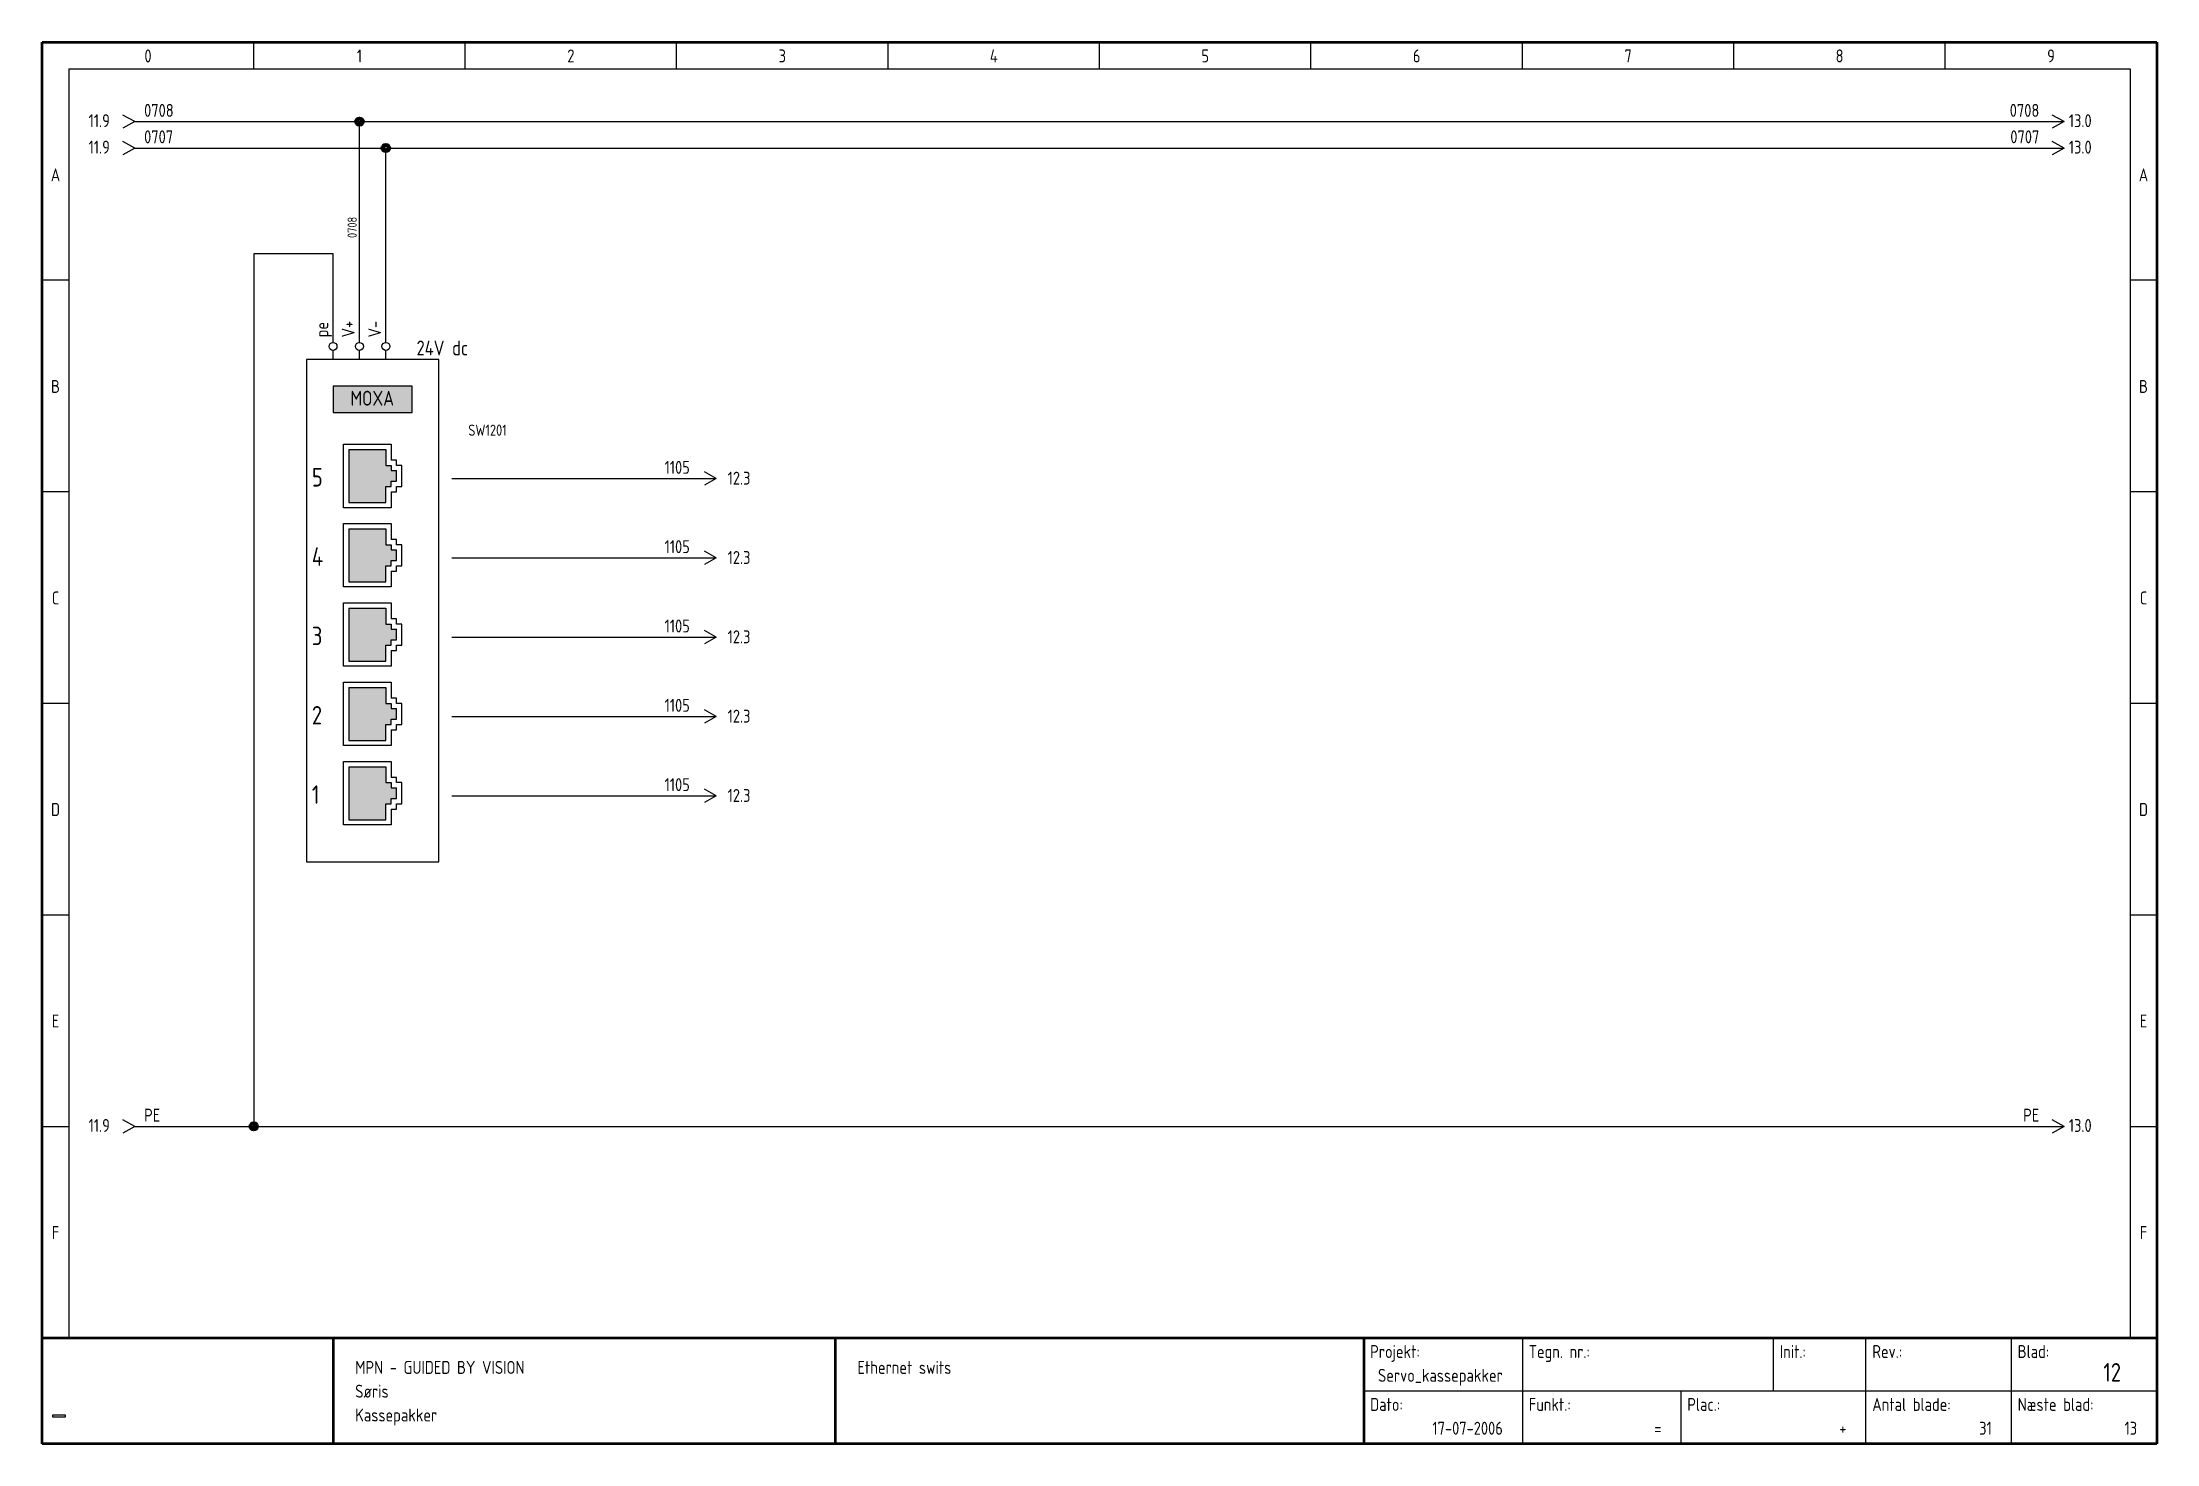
# Model space of a CAD drawing. Header units: millimetres. Extents: x 10 to 410, y 10 to 275.
import ezdxf
from ezdxf.enums import TextEntityAlignment as Align

# ---------------------------------------------------------------- set-up
doc = ezdxf.new("R2010")
doc.units = ezdxf.units.MM
doc.linetypes.add('Caddy_Solid', pattern=[0])
doc.styles.add('Caddy_Vectorfont1p', font='isocp___.ttf', dxfattribs={"width": 0.9})
picture_1 = doc.add_image_def('image1.bmp', size_in_pixel=(51, 10))

# ---------------------------------------------------------------- blocks, each defined once
blk = doc.blocks.new('Blk1')
at = {"linetype": 'Caddy_Solid', "lineweight": 50}
for p, q in [((10, 10), (10, 275)), ((10, 275), (410, 275)), ((410, 275), (410, 10)), ((10, 30), (410, 30)), ((65, 30), (65, 10)), ((160, 30), (160, 10)), ((260, 30), (260, 10)), ((410, 10), (10, 10))]:
    blk.add_line(p, q, dxfattribs=at)
at = {"linetype": 'Caddy_Solid', "lineweight": 25}
for p, q in [((50, 270), (50, 275)), ((90, 270), (90, 275)), ((130, 270), (130, 275)), ((170, 270), (170, 275)), ((210, 270), (210, 275)), ((250, 270), (250, 275)), ((290, 270), (290, 275)), ((330, 270), (330, 275)), ((370, 270), (370, 275)), ((15, 270), (15, 30)), ((15, 270), (405, 270)), ((405, 270), (405, 30)), ((15, 230), (10, 230)), ((410, 230), (405, 230)), ((15, 190), (10, 190)), ((410, 190), (405, 190)), ((15, 150), (10, 150)), ((410, 150), (405, 150)), ((10, 110), (15, 110)), ((405, 110), (410, 110)), ((10, 70), (15, 70)), ((405, 70), (410, 70)), ((10, 30), (15, 30)), ((290, 30), (290, 10)), ((337.5, 20), (337.5, 30)), ((355, 20), (355, 30)), ((382.5, 20), (382.5, 30)), ((405, 30), (410, 30)), ((260, 20), (410, 20)), ((320, 20), (320, 10)), ((355, 10), (355, 20)), ((382.5, 10), (382.5, 20))]:
    blk.add_line(p, q, dxfattribs=at)
at = {"lineweight": 25, "style": 'Caddy_Vectorfont1p', "width": 0.9}
for s, p in [('0', (30, 271.2)), ('1', (70, 271.2)), ('2', (110, 271.2)), ('3', (150, 271.2)), ('4', (190, 271.2)), ('5', (230, 271.2)), ('6', (270, 271.2)), ('7', (310, 271.2)), ('8', (350, 271.2)), ('9', (390, 271.2)), ('A', (12.5, 248.7)), ('A', (407.5, 248.7)), ('B', (12.5, 208.7)), ('B', (407.5, 208.7)), ('C', (12.5, 168.7)), ('C', (407.5, 168.7)), ('D', (12.5, 128.7)), ('D', (407.5, 128.7)), ('E', (12.5, 88.7)), ('E', (407.5, 88.7)), ('F', (12.5, 48.7)), ('F', (407.5, 48.7))]:
    blk.add_text(s, height=2.45, dxfattribs=at).set_placement(p, align=Align.CENTER)
for s, p in [('Projekt:', (261.2, 26.2)), ('Tegn. nr.:', (291.2, 26.2)), ('Init.:', (338.7, 26.2)), ('Rev.:', (356.2, 26.2)), ('Blad:', (383.7, 26.2)), ('MPN - GUIDED BY VISION', (69.2, 23.2)), ('Ethernet swits', (164.2, 23.2)), ('Søris', (69.2, 18.7)), ('Kassepakker', (69.2, 14.2)), ('Dato:', (261.2, 16.2)), ('Funkt.:', (291.2, 16.2)), ('Plac.:', (321.2, 16.2)), ('Antal blade:', (356.2, 16.2)), ('Næste blad:', (383.7, 16.2))]:
    blk.add_text(s, height=2.45, dxfattribs=at).set_placement(p)
for s, p in [('Servo_kassepakker', (286.3, 21.7)), ('17-07-2006', (286.3, 11.7)), ('=', (316.3, 11.7)), ('+', (351.3, 11.7)), ('31', (378.8, 11.7)), ('13', (406.3, 11.7))]:
    blk.add_text(s, height=2.45, dxfattribs=at).set_placement(p, align=Align.RIGHT)
at = {"lineweight": 35, "style": 'Caddy_Vectorfont1p', "width": 0.9}
blk.add_text('12', height=3.5, dxfattribs=at).set_placement((403.25, 21.75), align=Align.RIGHT)
image = blk.add_image(picture_1, insert=(12, 15), size_in_units=(2.32, 0.484))
blk = doc.blocks.new('Blk2')
at = {"linetype": 'Caddy_Solid', "lineweight": 25}
for q in [(25.25, 261.25), (25.25, 258.75)]:
    blk.add_line((27.5, 260), q, dxfattribs=at)
at = {"lineweight": 25, "style": 'Caddy_Vectorfont1p', "width": 0.9, "flags": 1}
for tag, p in [('$TAG140020', (29.27, 267.9)), ('$TAG140050', (29.27, 264.4))]:
    blk.add_attdef(tag, p, '', height=2.45, dxfattribs=at)
at = {"lineweight": 25, "style": 'Caddy_Vectorfont1p', "width": 0.9}
blk.add_attdef('$TAG160500', text='', height=2.45, dxfattribs=at).set_placement((22.78, 258.95), align=Align.RIGHT)
blk.add_attdef('$TAG160010', (29.27, 260.9), '', height=2.45, dxfattribs=at)
blk = doc.blocks.new('Blk3')
at = {"linetype": 'Caddy_Solid', "lineweight": 25}
for q in [(390.25, 261.25), (390.25, 258.75)]:
    blk.add_line((392.5, 260), q, dxfattribs=at)
at = {"lineweight": 25, "style": 'Caddy_Vectorfont1p', "width": 0.9, "flags": 1}
for tag, p in [('$TAG140020', (387.79, 267.9)), ('$TAG140050', (387.79, 264.4))]:
    blk.add_attdef(tag, text='', height=2.45, dxfattribs=at).set_placement(p, align=Align.RIGHT)
at = {"lineweight": 25, "style": 'Caddy_Vectorfont1p', "width": 0.9}
blk.add_attdef('$TAG160010', text='', height=2.45, dxfattribs=at).set_placement((387.79, 260.9), align=Align.RIGHT)
blk.add_attdef('$TAG160500', (393.37, 258.95), '', height=2.45, dxfattribs=at)
blk = doc.blocks.new('Blk4')
at = {"linetype": 'Caddy_Solid', "lineweight": 25}
for q in [(25.25, 71.25), (25.25, 68.75)]:
    blk.add_line((27.5, 70), q, dxfattribs=at)
at = {"lineweight": 25, "style": 'Caddy_Vectorfont1p', "width": 0.9, "flags": 1}
for tag, p in [('$TAG140020', (29.27, 77.9)), ('$TAG140050', (29.27, 74.4))]:
    blk.add_attdef(tag, p, '', height=2.45, dxfattribs=at)
at = {"lineweight": 25, "style": 'Caddy_Vectorfont1p', "width": 0.9}
blk.add_attdef('$TAG160010', (29.27, 70.9), '', height=2.45, dxfattribs=at)
blk.add_attdef('$TAG160500', text='', height=2.45, dxfattribs=at).set_placement((22.79, 68.95), align=Align.RIGHT)
blk = doc.blocks.new('Blk5')
at = {"linetype": 'Caddy_Solid', "lineweight": 25}
for q in [(390.25, 71.25), (390.25, 68.75)]:
    blk.add_line((392.5, 70), q, dxfattribs=at)
at = {"lineweight": 25, "style": 'Caddy_Vectorfont1p', "width": 0.9, "flags": 1}
for tag, p in [('$TAG140020', (387.79, 77.9)), ('$TAG140050', (387.79, 74.4))]:
    blk.add_attdef(tag, text='', height=2.45, dxfattribs=at).set_placement(p, align=Align.RIGHT)
at = {"lineweight": 25, "style": 'Caddy_Vectorfont1p', "width": 0.9}
blk.add_attdef('$TAG160010', text='', height=2.45, dxfattribs=at).set_placement((387.79, 70.9), align=Align.RIGHT)
blk.add_attdef('$TAG160500', (393.37, 68.95), '', height=2.45, dxfattribs=at)
blk = doc.blocks.new('Blk6')
at = {"linetype": 'Caddy_Solid', "lineweight": 25}
for p, q in [((135, 192.5), (137.5, 192.5)), ((137.5, 192.5), (135.25, 193.75)), ((137.5, 192.5), (135.25, 191.25))]:
    blk.add_line(p, q, dxfattribs=at)
at = {"lineweight": 25, "style": 'Caddy_Vectorfont1p', "width": 0.9}
blk.add_attdef('$TAG160010', text='', height=2.45, dxfattribs=at).set_placement((132.5, 193.4), align=Align.RIGHT)
blk.add_attdef('$TAG160500', (139.65, 191.35), '', height=2.45, dxfattribs=at)
blk = doc.blocks.new('Blk7')
at = {"linetype": 'Caddy_Solid', "lineweight": 25}
for p, q in [((135, 177.5), (137.5, 177.5)), ((137.5, 177.5), (135.25, 178.75)), ((137.5, 177.5), (135.25, 176.25))]:
    blk.add_line(p, q, dxfattribs=at)
at = {"lineweight": 25, "style": 'Caddy_Vectorfont1p', "width": 0.9}
blk.add_attdef('$TAG160010', text='', height=2.45, dxfattribs=at).set_placement((132.5, 178.4), align=Align.RIGHT)
blk.add_attdef('$TAG160500', (139.65, 176.35), '', height=2.45, dxfattribs=at)
blk = doc.blocks.new('Blk8')
at = {"linetype": 'Caddy_Solid', "lineweight": 25}
for p, q in [((135, 162.5), (137.5, 162.5)), ((137.5, 162.5), (135.25, 163.75)), ((137.5, 162.5), (135.25, 161.25))]:
    blk.add_line(p, q, dxfattribs=at)
at = {"lineweight": 25, "style": 'Caddy_Vectorfont1p', "width": 0.9}
blk.add_attdef('$TAG160010', text='', height=2.45, dxfattribs=at).set_placement((132.5, 163.4), align=Align.RIGHT)
blk.add_attdef('$TAG160500', (139.65, 161.35), '', height=2.45, dxfattribs=at)
blk = doc.blocks.new('Blk9')
at = {"linetype": 'Caddy_Solid', "lineweight": 25}
for p, q in [((137.5, 147.5), (135.25, 148.75)), ((135, 147.5), (137.5, 147.5)), ((137.5, 147.5), (135.25, 146.25))]:
    blk.add_line(p, q, dxfattribs=at)
at = {"lineweight": 25, "style": 'Caddy_Vectorfont1p', "width": 0.9}
blk.add_attdef('$TAG160010', text='', height=2.45, dxfattribs=at).set_placement((132.5, 148.4), align=Align.RIGHT)
blk.add_attdef('$TAG160500', (139.65, 146.35), '', height=2.45, dxfattribs=at)
blk = doc.blocks.new('Blk10')
at = {"linetype": 'Caddy_Solid', "lineweight": 25}
for p, q in [((135, 132.5), (137.5, 132.5)), ((137.5, 132.5), (135.25, 133.75)), ((137.5, 132.5), (135.25, 131.25))]:
    blk.add_line(p, q, dxfattribs=at)
at = {"lineweight": 25, "style": 'Caddy_Vectorfont1p', "width": 0.9}
blk.add_attdef('$TAG160010', text='', height=2.45, dxfattribs=at).set_placement((132.5, 133.4), align=Align.RIGHT)
blk.add_attdef('$TAG160500', (139.65, 131.35), '', height=2.45, dxfattribs=at)
blk = doc.blocks.new('Blk11')
at = {"linetype": 'Caddy_Solid', "lineweight": 25}
for q in [(25.25, 256.25), (25.25, 253.75)]:
    blk.add_line((27.5, 255), q, dxfattribs=at)
at = {"lineweight": 25, "style": 'Caddy_Vectorfont1p', "width": 0.9, "flags": 1}
for tag, p in [('$TAG140020', (29.26, 262.9)), ('$TAG140050', (29.26, 259.4))]:
    blk.add_attdef(tag, p, '', height=2.45, dxfattribs=at)
at = {"lineweight": 25, "style": 'Caddy_Vectorfont1p', "width": 0.9}
blk.add_attdef('$TAG160500', text='', height=2.45, dxfattribs=at).set_placement((22.78, 253.95), align=Align.RIGHT)
blk.add_attdef('$TAG160010', (29.26, 255.9), '', height=2.45, dxfattribs=at)
blk = doc.blocks.new('Blk12')
at = {"linetype": 'Caddy_Solid', "lineweight": 25}
for q in [(390.25, 256.25), (390.25, 253.75)]:
    blk.add_line((392.5, 255), q, dxfattribs=at)
at = {"lineweight": 25, "style": 'Caddy_Vectorfont1p', "width": 0.9, "flags": 1}
for tag, p in [('$TAG140020', (387.79, 262.9)), ('$TAG140050', (387.79, 259.4))]:
    blk.add_attdef(tag, text='', height=2.45, dxfattribs=at).set_placement(p, align=Align.RIGHT)
at = {"lineweight": 25, "style": 'Caddy_Vectorfont1p', "width": 0.9}
blk.add_attdef('$TAG160010', text='', height=2.45, dxfattribs=at).set_placement((387.79, 255.9), align=Align.RIGHT)
blk.add_attdef('$TAG160500', (393.37, 253.95), '', height=2.45, dxfattribs=at)
blk = doc.blocks.new('Blk14')
at = {"linetype": 'Caddy_Solid', "lineweight": 25}
for p, q in [((70, 218.25), (70, 220)), ((70, 215), (70, 216.75))]:
    blk.add_line(p, q, dxfattribs=at)
blk.add_circle((70, 217.5), 0.75, dxfattribs=at)
at = {"lineweight": 25, "style": 'Caddy_Vectorfont1p', "width": 0.9}
blk.add_attdef('$TAG160400', (69.1, 219.2), '', height=2.45, rotation=90, dxfattribs=at)
at = {"lineweight": 25, "style": 'Caddy_Vectorfont1p', "width": 0.9, "flags": 1}
blk.add_attdef('$TAG160410', (72.6, 219.2), '', height=2.45, rotation=90, dxfattribs=at)
for tag, p in [('$TAG140020', (65.05, 223.3)), ('$TAG140050', (65.05, 219.8)), ('$TAG160010', (65.05, 216.3)), ('$TAG160030', (65.05, 212.8)), ('$TAG160040', (65.05, 207.8))]:
    blk.add_attdef(tag, text='', height=2.45, dxfattribs=at).set_placement(p, align=Align.RIGHT)
blk = doc.blocks.new('Blk15')
at = {"linetype": 'Caddy_Solid', "lineweight": 25}
for p, q in [((75, 218.25), (75, 220)), ((75, 215), (75, 216.75))]:
    blk.add_line(p, q, dxfattribs=at)
blk.add_circle((75, 217.5), 0.75, dxfattribs=at)
at = {"lineweight": 25, "style": 'Caddy_Vectorfont1p', "width": 0.9}
blk.add_attdef('$TAG160400', (74.1, 219.2), '', height=2.45, rotation=90, dxfattribs=at)
at = {"lineweight": 25, "style": 'Caddy_Vectorfont1p', "width": 0.9, "flags": 1}
blk.add_attdef('$TAG160410', (77.6, 219.2), '', height=2.45, rotation=90, dxfattribs=at)
for tag, p in [('$TAG140020', (70.05, 223.3)), ('$TAG140050', (70.05, 219.8)), ('$TAG160010', (70.05, 216.3)), ('$TAG160030', (70.05, 212.8)), ('$TAG160040', (70.05, 207.8))]:
    blk.add_attdef(tag, text='', height=2.45, dxfattribs=at).set_placement(p, align=Align.RIGHT)
blk = doc.blocks.new('Blk16')
at = {"linetype": 'Caddy_Solid', "lineweight": 25}
for p, q in [((65, 218.25), (65, 220)), ((65, 215), (65, 216.75))]:
    blk.add_line(p, q, dxfattribs=at)
blk.add_circle((65, 217.5), 0.75, dxfattribs=at)
at = {"lineweight": 25, "style": 'Caddy_Vectorfont1p', "width": 0.9}
blk.add_attdef('$TAG160400', (64.1, 219.2), '', height=2.45, rotation=90, dxfattribs=at)
at = {"lineweight": 25, "style": 'Caddy_Vectorfont1p', "width": 0.9, "flags": 1}
blk.add_attdef('$TAG160410', (67.6, 219.2), '', height=2.45, rotation=90, dxfattribs=at)
for tag, p in [('$TAG140020', (60.05, 223.3)), ('$TAG140050', (60.05, 219.8)), ('$TAG160010', (60.05, 216.3)), ('$TAG160030', (60.05, 212.8)), ('$TAG160040', (60.05, 207.8))]:
    blk.add_attdef(tag, text='', height=2.45, dxfattribs=at).set_placement(p, align=Align.RIGHT)
blk = doc.blocks.new('Blk17')
blk.add_hatch(color=254).paths.add_polyline_path([(68, 188), (68, 198), (75, 198), (75, 195), (76, 195), (76, 194), (77, 194), (77, 192), (76, 192), (76, 191), (75, 191), (75, 188)])
at = {"linetype": 'Caddy_Solid', "lineweight": 25}
for p, q in [((67, 187), (67, 199)), ((67, 199), (76, 199)), ((68, 198), (68, 188)), ((68, 198), (75, 198)), ((75, 198), (75, 195)), ((76, 199), (76, 196)), ((77, 196), (76, 196)), ((77, 195), (77, 196)), ((75, 195), (76, 195)), ((76, 195), (76, 194)), ((76, 194), (77, 194)), ((76, 191), (76, 192)), ((76, 192), (77, 192)), ((78, 195), (77, 195)), ((77, 192), (77, 194)), ((78, 191), (78, 195)), ((68, 188), (75, 188)), ((75, 188), (75, 191)), ((75, 191), (76, 191)), ((76, 190), (76, 187)), ((76, 190), (77, 190)), ((77, 190), (77, 191)), ((77, 191), (78, 191)), ((76, 187), (67, 187))]:
    blk.add_line(p, q, dxfattribs=at)
blk = doc.blocks.new('Blk18')
blk.add_hatch(color=254).paths.add_polyline_path([(68, 173), (68, 183), (75, 183), (75, 180), (76, 180), (76, 179), (77, 179), (77, 177), (76, 177), (76, 176), (75, 176), (75, 173)])
at = {"linetype": 'Caddy_Solid', "lineweight": 25}
for p, q in [((67, 172), (67, 184)), ((67, 184), (76, 184)), ((76, 184), (76, 181)), ((68, 183), (68, 173)), ((68, 183), (75, 183)), ((75, 183), (75, 180)), ((75, 180), (76, 180)), ((77, 181), (76, 181)), ((76, 180), (76, 179)), ((77, 180), (77, 181)), ((78, 180), (77, 180)), ((78, 176), (78, 180)), ((75, 173), (75, 176)), ((75, 176), (76, 176)), ((76, 179), (77, 179)), ((76, 176), (76, 177)), ((76, 177), (77, 177)), ((77, 177), (77, 179)), ((77, 175), (77, 176)), ((77, 176), (78, 176)), ((76, 172), (67, 172)), ((68, 173), (75, 173)), ((76, 175), (76, 172)), ((76, 175), (77, 175))]:
    blk.add_line(p, q, dxfattribs=at)
blk = doc.blocks.new('Blk19')
blk.add_hatch(color=254).paths.add_polyline_path([(68, 158), (68, 168), (75, 168), (75, 165), (76, 165), (76, 164), (77, 164), (77, 162), (76, 162), (76, 161), (75, 161), (75, 158)])
at = {"linetype": 'Caddy_Solid', "lineweight": 25}
for p, q in [((67, 157), (67, 169)), ((67, 169), (76, 169)), ((68, 168), (68, 158)), ((68, 168), (75, 168)), ((75, 168), (75, 165)), ((76, 169), (76, 166)), ((75, 165), (76, 165)), ((77, 166), (76, 166)), ((76, 165), (76, 164)), ((76, 164), (77, 164)), ((77, 165), (77, 166)), ((78, 165), (77, 165)), ((77, 162), (77, 164)), ((78, 161), (78, 165)), ((75, 158), (75, 161)), ((75, 161), (76, 161)), ((76, 161), (76, 162)), ((76, 162), (77, 162)), ((76, 160), (76, 157)), ((76, 160), (77, 160)), ((77, 160), (77, 161)), ((77, 161), (78, 161)), ((76, 157), (67, 157)), ((68, 158), (75, 158))]:
    blk.add_line(p, q, dxfattribs=at)
blk = doc.blocks.new('Blk20')
blk.add_hatch(color=254).paths.add_polyline_path([(68, 143), (68, 153), (75, 153), (75, 150), (76, 150), (76, 149), (77, 149), (77, 147), (76, 147), (76, 146), (75, 146), (75, 143)])
at = {"linetype": 'Caddy_Solid', "lineweight": 25}
for p, q in [((67, 142), (67, 154)), ((67, 154), (76, 154)), ((68, 153), (68, 143)), ((68, 153), (75, 153)), ((75, 153), (75, 150)), ((76, 154), (76, 151)), ((75, 150), (76, 150)), ((77, 151), (76, 151)), ((76, 150), (76, 149)), ((76, 149), (77, 149)), ((77, 150), (77, 151)), ((78, 150), (77, 150)), ((77, 147), (77, 149)), ((78, 146), (78, 150)), ((75, 143), (75, 146)), ((75, 146), (76, 146)), ((76, 146), (76, 147)), ((76, 147), (77, 147)), ((76, 145), (76, 142)), ((76, 145), (77, 145)), ((77, 145), (77, 146)), ((77, 146), (78, 146)), ((76, 142), (67, 142)), ((68, 143), (75, 143))]:
    blk.add_line(p, q, dxfattribs=at)
blk = doc.blocks.new('Blk21')
blk.add_hatch(color=254).paths.add_polyline_path([(68, 128), (68, 138), (75, 138), (75, 135), (76, 135), (76, 134), (77, 134), (77, 132), (76, 132), (76, 131), (75, 131), (75, 128)])
at = {"linetype": 'Caddy_Solid', "lineweight": 25}
for p, q in [((67, 127), (67, 139)), ((67, 139), (76, 139)), ((68, 138), (68, 128)), ((68, 138), (75, 138)), ((75, 138), (75, 135)), ((76, 139), (76, 136)), ((77, 136), (76, 136)), ((77, 135), (77, 136)), ((75, 135), (76, 135)), ((76, 135), (76, 134)), ((76, 134), (77, 134)), ((76, 131), (76, 132)), ((76, 132), (77, 132)), ((78, 135), (77, 135)), ((77, 132), (77, 134)), ((78, 131), (78, 135)), ((68, 128), (75, 128)), ((75, 128), (75, 131)), ((75, 131), (76, 131)), ((76, 130), (76, 127)), ((76, 130), (77, 130)), ((77, 130), (77, 131)), ((77, 131), (78, 131)), ((76, 127), (67, 127))]:
    blk.add_line(p, q, dxfattribs=at)
blk = doc.blocks.new('Blk13')
blk.add_hatch(color=254).paths.add_polyline_path([(80, 210), (65, 210), (65, 205), (80, 205)])
at = {"linetype": 'Caddy_Solid', "lineweight": 25}
for p, q in [((85, 215), (60, 215)), ((60, 215), (60, 120)), ((85, 120), (85, 215)), ((65, 210), (65, 205)), ((80, 210), (65, 210)), ((80, 205), (80, 210)), ((65, 205), (80, 205)), ((60, 120), (85, 120))]:
    blk.add_line(p, q, dxfattribs=at)
ref = blk.add_blockref('Blk16', (0, 0, 1))
ref.add_attrib('$TAG160400', 'pe', (64.1, 219.2), dxfattribs={"lineweight": 25, "height": 2.45, "rotation": 90, "style": 'Caddy_Vectorfont1p', "width": 0.9})
ref = blk.add_blockref('Blk14', (0, 0, 1))
ref.add_attrib('$TAG160400', 'V+', (69.1, 219.2), dxfattribs={"lineweight": 25, "height": 2.45, "rotation": 90, "style": 'Caddy_Vectorfont1p', "width": 0.9})
ref = blk.add_blockref('Blk15', (0, 0, 1))
ref.add_attrib('$TAG160400', 'V-', (74.1, 219.2), dxfattribs={"lineweight": 25, "height": 2.45, "rotation": 90, "style": 'Caddy_Vectorfont1p', "width": 0.9})
for name in ['Blk17', 'Blk18', 'Blk19', 'Blk20', 'Blk21']:
    blk.add_blockref(name, (0, 0, 1))
at = {"lineweight": 25, "style": 'Caddy_Vectorfont1p', "width": 0.9}
for s, height, p in [('24V dc', 2.8, (80.8, 215.8)), ('MOXA', 2.8, (68.3, 206.3)), ('5', 3.5, (61, 191)), ('4', 3.5, (61, 176)), ('3', 3.5, (61, 161)), ('2', 3.5, (61, 146)), ('1', 3.5, (61, 131))]:
    blk.add_text(s, height=height, dxfattribs=at).set_placement(p)

msp = doc.modelspace()

# ---------------------------------------------------------------- linework, layer by layer
at = {"linetype": 'Caddy_Solid', "lineweight": 25}
for p, q in [((27.5, 260), (70, 260)), ((70, 260), (392.5, 260)), ((70, 220), (70, 260)), ((27.5, 255), (75, 255)), ((75, 220), (75, 255)), ((75, 255), (392.5, 255)), ((65, 235), (50, 235)), ((50, 235), (50, 70)), ((65, 220), (65, 235)), ((87.5, 192.5), (135, 192.5)), ((87.5, 177.5), (135, 177.5)), ((87.5, 162.5), (135, 162.5)), ((87.5, 147.5), (135, 147.5)), ((87.5, 132.5), (135, 132.5)), ((27.5, 70), (50, 70)), ((50, 70), (392.5, 70))]:
    msp.add_line(p, q, dxfattribs=at)
at = {"lineweight": 40}
for centre, radius in [((70, 260), 0.8), ((70, 260), 0.6), ((70, 260), 0.4), ((75, 255), 0.8), ((75, 255), 0.6), ((75, 255), 0.4), ((50, 70), 0.8), ((50, 70), 0.6), ((50, 70), 0.4)]:
    msp.add_circle(centre, radius, dxfattribs=at)

# ---------------------------------------------------------------- block references
for name in ['Blk1', 'Blk13']:
    msp.add_blockref(name, (0, 0, 1))
ref = msp.add_blockref('Blk2', (0, 0, 1))
ref.add_attrib('$TAG160010', '0708', (29.26, 260.9), dxfattribs={"lineweight": 25, "height": 2.45, "style": 'Caddy_Vectorfont1p', "width": 0.9})
ref.add_attrib('$TAG160500', '11.9', dxfattribs={"lineweight": 25, "height": 2.45, "style": 'Caddy_Vectorfont1p', "width": 0.9}).set_placement((22.78, 258.95), align=Align.RIGHT)
ref = msp.add_blockref('Blk3', (0, 0, 1))
ref.add_attrib('$TAG160010', '0708', dxfattribs={"lineweight": 25, "height": 2.45, "style": 'Caddy_Vectorfont1p', "width": 0.9}).set_placement((387.79, 260.9), align=Align.RIGHT)
ref.add_attrib('$TAG160500', '13.0', (393.37, 258.95), dxfattribs={"lineweight": 25, "height": 2.45, "style": 'Caddy_Vectorfont1p', "width": 0.9})
ref = msp.add_blockref('Blk11', (0, 0, 1))
ref.add_attrib('$TAG160010', '0707', (29.26, 255.9), dxfattribs={"lineweight": 25, "height": 2.45, "style": 'Caddy_Vectorfont1p', "width": 0.9})
ref.add_attrib('$TAG160500', '11.9', dxfattribs={"lineweight": 25, "height": 2.45, "style": 'Caddy_Vectorfont1p', "width": 0.9}).set_placement((22.78, 253.95), align=Align.RIGHT)
ref = msp.add_blockref('Blk12', (0, 0, 1))
ref.add_attrib('$TAG160010', '0707', dxfattribs={"lineweight": 25, "height": 2.45, "style": 'Caddy_Vectorfont1p', "width": 0.9}).set_placement((387.79, 255.9), align=Align.RIGHT)
ref.add_attrib('$TAG160500', '13.0', (393.37, 253.95), dxfattribs={"lineweight": 25, "height": 2.45, "style": 'Caddy_Vectorfont1p', "width": 0.9})
ref = msp.add_blockref('Blk6', (0, 0, 1))
ref.add_attrib('$TAG160010', '1105', dxfattribs={"lineweight": 25, "height": 2.45, "style": 'Caddy_Vectorfont1p', "width": 0.9}).set_placement((132.5, 193.4), align=Align.RIGHT)
ref.add_attrib('$TAG160500', '12.3', (139.65, 191.35), dxfattribs={"lineweight": 25, "height": 2.45, "style": 'Caddy_Vectorfont1p', "width": 0.9})
ref = msp.add_blockref('Blk7', (0, 0, 1))
ref.add_attrib('$TAG160010', '1105', dxfattribs={"lineweight": 25, "height": 2.45, "style": 'Caddy_Vectorfont1p', "width": 0.9}).set_placement((132.5, 178.4), align=Align.RIGHT)
ref.add_attrib('$TAG160500', '12.3', (139.65, 176.35), dxfattribs={"lineweight": 25, "height": 2.45, "style": 'Caddy_Vectorfont1p', "width": 0.9})
ref = msp.add_blockref('Blk8', (0, 0, 1))
ref.add_attrib('$TAG160010', '1105', dxfattribs={"lineweight": 25, "height": 2.45, "style": 'Caddy_Vectorfont1p', "width": 0.9}).set_placement((132.5, 163.4), align=Align.RIGHT)
ref.add_attrib('$TAG160500', '12.3', (139.65, 161.35), dxfattribs={"lineweight": 25, "height": 2.45, "style": 'Caddy_Vectorfont1p', "width": 0.9})
ref = msp.add_blockref('Blk9', (0, 0, 1))
ref.add_attrib('$TAG160010', '1105', dxfattribs={"lineweight": 25, "height": 2.45, "style": 'Caddy_Vectorfont1p', "width": 0.9}).set_placement((132.5, 148.4), align=Align.RIGHT)
ref.add_attrib('$TAG160500', '12.3', (139.65, 146.35), dxfattribs={"lineweight": 25, "height": 2.45, "style": 'Caddy_Vectorfont1p', "width": 0.9})
ref = msp.add_blockref('Blk10', (0, 0, 1))
ref.add_attrib('$TAG160010', '1105', dxfattribs={"lineweight": 25, "height": 2.45, "style": 'Caddy_Vectorfont1p', "width": 0.9}).set_placement((132.5, 133.4), align=Align.RIGHT)
ref.add_attrib('$TAG160500', '12.3', (139.65, 131.35), dxfattribs={"lineweight": 25, "height": 2.45, "style": 'Caddy_Vectorfont1p', "width": 0.9})
ref = msp.add_blockref('Blk4', (0, 0, 1))
ref.add_attrib('$TAG160010', 'PE', (29.26, 70.9), dxfattribs={"lineweight": 25, "height": 2.45, "style": 'Caddy_Vectorfont1p', "width": 0.9})
ref.add_attrib('$TAG160500', '11.9', dxfattribs={"lineweight": 25, "height": 2.45, "style": 'Caddy_Vectorfont1p', "width": 0.9}).set_placement((22.78, 68.95), align=Align.RIGHT)
ref = msp.add_blockref('Blk5', (0, 0, 1))
ref.add_attrib('$TAG160010', 'PE', dxfattribs={"lineweight": 25, "height": 2.45, "style": 'Caddy_Vectorfont1p', "width": 0.9}).set_placement((387.79, 70.9), align=Align.RIGHT)
ref.add_attrib('$TAG160500', '13.0', (393.37, 68.95), dxfattribs={"lineweight": 25, "height": 2.45, "style": 'Caddy_Vectorfont1p', "width": 0.9})

# ---------------------------------------------------------------- texts
at = {"lineweight": 25, "style": 'Caddy_Vectorfont1p', "width": 0.9}
msp.add_text('0708', height=1.75, rotation=90, dxfattribs=at).set_placement((69.5, 240), align=Align.CENTER)
msp.add_text('SW1201', height=2.1, dxfattribs=at).set_placement((90.6, 200.6))

doc.saveas('drawing.dxf')
